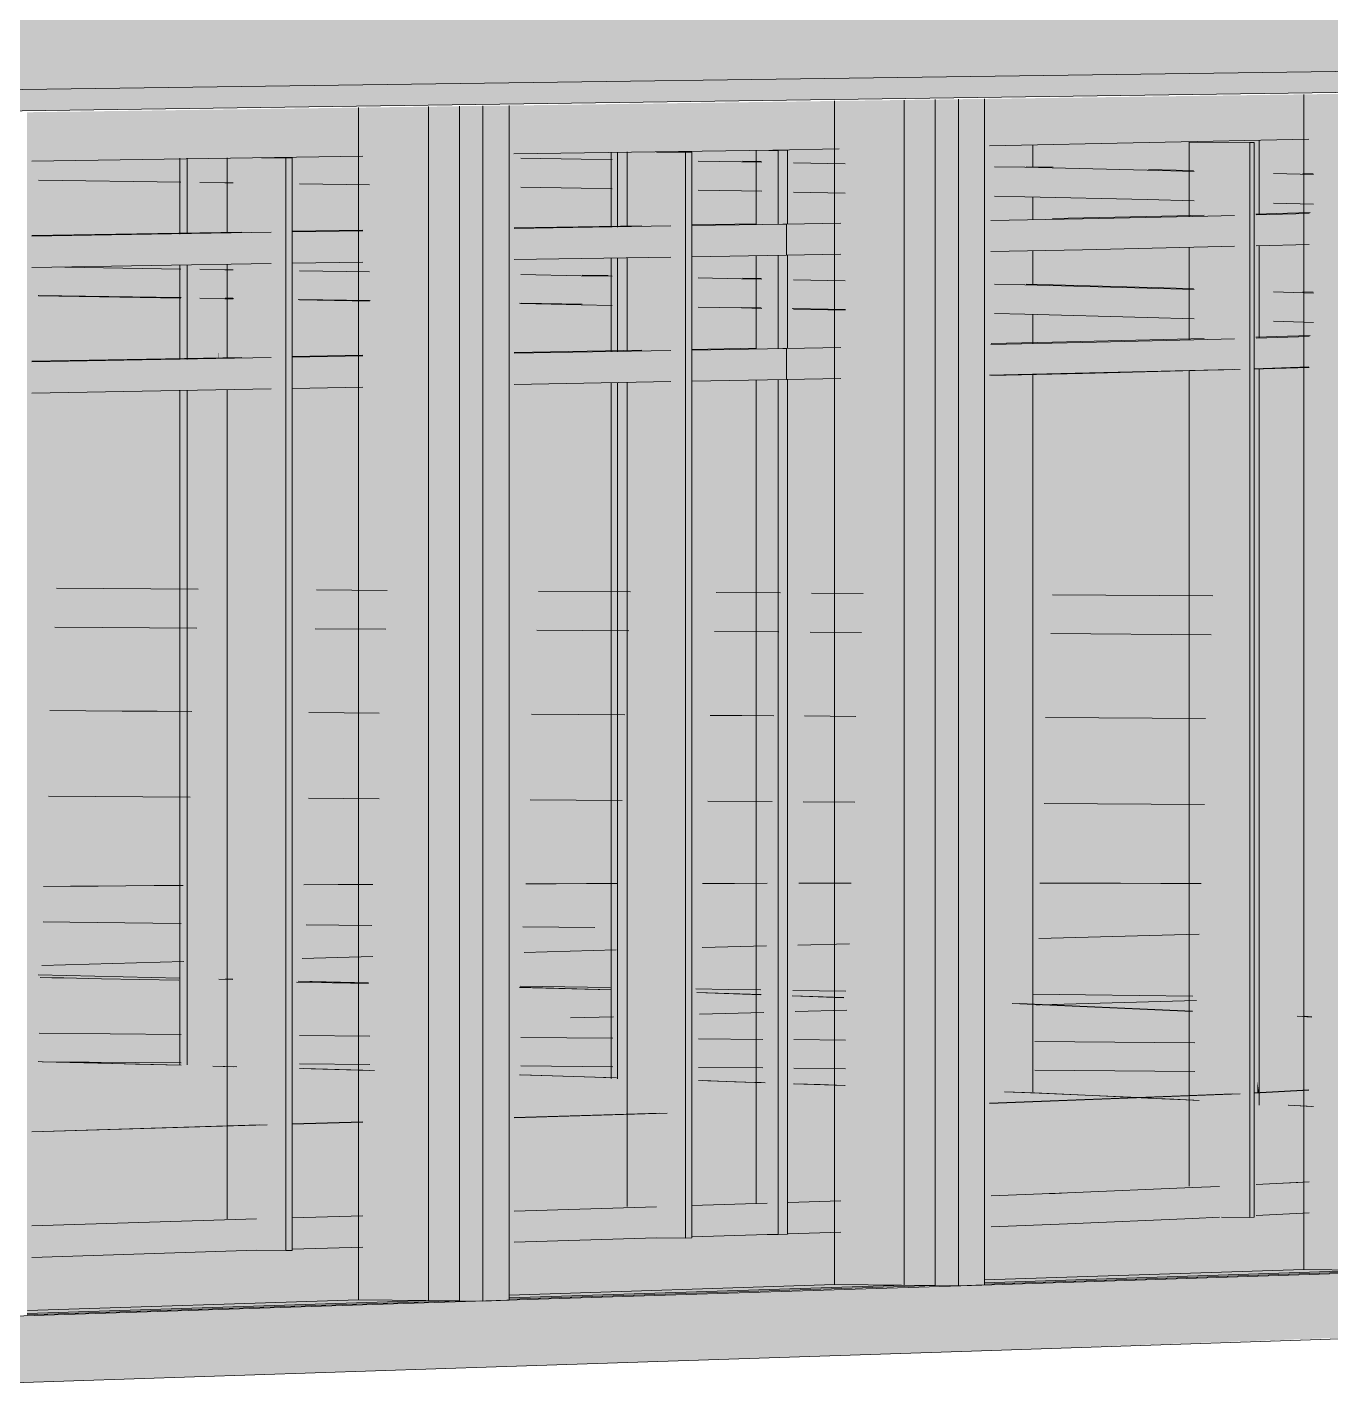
# Model space of a CAD drawing. Header units: inches. Extents: x 31213 to 31218, y -65 to 66.
# Drawn here: x 31214.03534 to 31214.04694, y 65.98041 to 65.99248 of the extents above; entities that cross this region are included whole.
import ezdxf

# ---------------------------------------------------------------- set-up
doc = ezdxf.new("R2010")
doc.units = ezdxf.units.IN
doc.header["$MEASUREMENT"] = 0
doc.linetypes.add('Dash 1_16_', pattern=[0.125, 0.0625, -0.0625])
for name, color, linetype, lineweight in [('A-FLOR', 192, 'Continuous', 13), ('A-FLOR-CLRS', 90, 'Dash 1_16_', 9), ('A-FLOR-HRAL', 11, 'Continuous', 9), ('A-FLOR-OTLN', 90, 'Continuous', 9), ('A-GLAZ-CURT', 52, 'Continuous', 9), ('A-GLAZ-CWMG', 51, 'Continuous', 9), ('S-BEAM', 12, 'Continuous', 9)]:
    doc.layers.add(name, color=color, linetype=linetype, lineweight=lineweight)

msp = doc.modelspace()

# ---------------------------------------------------------------- hatches: boundary and pattern name
at = {"layer": 'A-FLOR', "lineweight": 5}
h = msp.add_hatch(color=256, dxfattribs=at)
h.paths.add_polyline_path([(31214.04573, 65.983183), (31214.04573, 65.983438), (31214.044305, 65.98345), (31214.044305, 65.983195), (31214.045633, 65.983184)], flags=0)
h.paths.add_polyline_path([(31214.04055, 65.983227), (31214.04055, 65.983481), (31214.039731, 65.983488), (31214.039731, 65.983234), (31214.040402, 65.983228)], flags=0)
h.paths.add_polyline_path([(31214.038388, 65.983245), (31214.038388, 65.983499), (31214.03776, 65.983505), (31214.03776, 65.983251)], flags=0)
h.paths.add_polyline_path([(31214.036707, 65.98326), (31214.036707, 65.983513), (31214.035445, 65.983524), (31214.035474, 65.98327), (31214.035714, 65.983268)], flags=0)
h.paths.add_polyline_path([(31214.027277, 65.983446), (31214.027277, 65.983592), (31214.026836, 65.983568), (31214.026836, 65.983455), (31214.026954, 65.983452)], flags=0)
h = msp.add_hatch(color=256, dxfattribs=at)
h.paths.add_polyline_path([(31214.060485, 65.983057), (31214.060467, 65.983314), (31214.060256, 65.983316), (31214.060256, 65.983059)], flags=0)
h.paths.add_polyline_path([(31214.058957, 65.98307), (31214.058957, 65.983327), (31214.056268, 65.98335), (31214.056268, 65.983093), (31214.057615, 65.983082)], flags=0)
h.paths.add_polyline_path([(31214.05496, 65.983104), (31214.05496, 65.98336), (31214.054447, 65.983365), (31214.054447, 65.983109)], flags=0)
h.paths.add_polyline_path([(31214.042621, 65.983209), (31214.042621, 65.983464), (31214.042162, 65.983468), (31214.042162, 65.983213)], flags=0)
h.paths.add_polyline_path([(31214.041884, 65.983216), (31214.041884, 65.98347), (31214.041312, 65.983475), (31214.041312, 65.983221), (31214.041833, 65.983216)], flags=0)
h = msp.add_hatch(color=256, dxfattribs=at)
h.paths.add_polyline_path([(31214.041965, 65.981735), (31214.042564, 65.981755), (31214.042564, 65.982032), (31214.041965, 65.982012)], flags=0)
h.paths.add_polyline_path([(31214.043901, 65.981802), (31214.045937, 65.981887), (31214.045937, 65.982161), (31214.043901, 65.982078), (31214.043901, 65.981956)], flags=0)
h.paths.add_polyline_path([(31214.046258, 65.981902), (31214.046744, 65.981927), (31214.046744, 65.982201), (31214.046258, 65.982177), (31214.046258, 65.982024)], flags=0)
h = msp.add_hatch(color=256, dxfattribs=at)
h.paths.add_polyline_path([(31214.02676, 65.981259), (31214.027442, 65.98128), (31214.027422, 65.981563), (31214.02676, 65.981543)], flags=0)
h.paths.add_polyline_path([(31214.035379, 65.981529), (31214.037378, 65.981592), (31214.037378, 65.981871), (31214.035379, 65.981809)], flags=0)
h.paths.add_polyline_path([(31214.037697, 65.981602), (31214.038325, 65.981621), (31214.038325, 65.9819), (31214.037697, 65.98188)], flags=0)
h.paths.add_polyline_path([(31214.039671, 65.981664), (31214.040937, 65.981703), (31214.040937, 65.98198), (31214.039671, 65.981941)], flags=0)
h.paths.add_polyline_path([(31214.041254, 65.981713), (31214.041965, 65.981735), (31214.041965, 65.982012), (31214.041254, 65.98199)], flags=0)
at = {"layer": 'A-FLOR-HRAL', "lineweight": 5}
h = msp.add_hatch(color=256, dxfattribs=at)
h.paths.add_polyline_path([(31214.042356, 65.991696), (31214.042563, 65.991699), (31214.042563, 65.991823), (31214.042324, 65.99182), (31214.042348, 65.991761)], flags=0)
h.paths.add_polyline_path([(31214.0439, 65.99172), (31214.046743, 65.991774), (31214.046743, 65.991882), (31214.0439, 65.991811)], flags=0)
h = msp.add_hatch(color=256, dxfattribs=at)
h.paths.add_polyline_path([(31214.026603, 65.991472), (31214.026745, 65.991475), (31214.026728, 65.991601), (31214.026603, 65.991568), (31214.026603, 65.991496)], flags=0)
h.paths.add_polyline_path([(31214.035379, 65.991597), (31214.038325, 65.991659), (31214.038325, 65.991764), (31214.035379, 65.991717), (31214.035379, 65.991622)], flags=0)
h.paths.add_polyline_path([(31214.03967, 65.991658), (31214.042356, 65.991696), (31214.042324, 65.99182), (31214.03967, 65.991765), (31214.03967, 65.991676)], flags=0)
h = msp.add_hatch(color=256, dxfattribs=at)
h.paths.add_polyline_path([(31214.042006, 65.991388), (31214.042564, 65.991407), (31214.042563, 65.991699), (31214.042356, 65.991696), (31214.042322, 65.99157), (31214.042227, 65.991465), (31214.042086, 65.991401), (31214.042022, 65.991391)], flags=0)
h.paths.add_polyline_path([(31214.043901, 65.991423), (31214.046743, 65.991505), (31214.046743, 65.991774), (31214.0439, 65.991696), (31214.043901, 65.991427)], flags=0)
h = msp.add_hatch(color=256, dxfattribs=at)
h.paths.add_polyline_path([(31214.026604, 65.991162), (31214.026765, 65.991182), (31214.026743, 65.991474), (31214.026603, 65.991472), (31214.026604, 65.991174)], flags=0)
h.paths.add_polyline_path([(31214.035379, 65.991291), (31214.038325, 65.991373), (31214.038325, 65.991639), (31214.035379, 65.991597), (31214.035379, 65.991306)], flags=0)
h.paths.add_polyline_path([(31214.039671, 65.991355), (31214.042161, 65.991427), (31214.042282, 65.991514), (31214.042351, 65.991656), (31214.042356, 65.991696), (31214.03967, 65.991656), (31214.039671, 65.991367)], flags=0)
h = msp.add_hatch(color=256, dxfattribs=at)
h.paths.add_polyline_path([(31214.046771, 65.982872), (31214.046771, 65.983015), (31214.046301, 65.982982), (31214.046301, 65.982885), (31214.046718, 65.982875)], flags=0)
h.paths.add_polyline_path([(31214.046301, 65.989721), (31214.04664, 65.989757), (31214.04664, 65.989855), (31214.046301, 65.989838), (31214.046301, 65.989728)], flags=0)
h.paths.add_polyline_path([(31214.046771, 65.990123), (31214.046771, 65.990547), (31214.046301, 65.990524), (31214.046301, 65.99013), (31214.046683, 65.990126)], flags=0)
h.paths.add_polyline_path([(31214.046301, 65.990817), (31214.046771, 65.990849), (31214.046771, 65.990905), (31214.046301, 65.990894), (31214.046301, 65.990823)], flags=0)
h.paths.add_polyline_path([(31214.046771, 65.991177), (31214.046771, 65.991481), (31214.046301, 65.991465), (31214.046301, 65.991183), (31214.046683, 65.991179)], flags=0)
h = msp.add_hatch(color=256, dxfattribs=at)
h.paths.add_polyline_path([(31214.040535, 65.989597), (31214.040591, 65.989621), (31214.040591, 65.990425), (31214.040535, 65.990424), (31214.040535, 65.98962)], flags=0)
h.paths.add_polyline_path([(31214.040535, 65.990707), (31214.040591, 65.990728), (31214.040591, 65.991364), (31214.040535, 65.991363), (31214.040535, 65.990727)], flags=0)
h = msp.add_hatch(color=256, dxfattribs=at)
h.paths.add_polyline_path([(31214.040591, 65.989598), (31214.040721, 65.989621), (31214.040721, 65.990001), (31214.040591, 65.989982), (31214.040591, 65.98962)], flags=0)
h.paths.add_polyline_path([(31214.040721, 65.990261), (31214.040721, 65.990427), (31214.040591, 65.990425), (31214.040591, 65.990263)], flags=0)
h.paths.add_polyline_path([(31214.040591, 65.990708), (31214.040721, 65.990728), (31214.040721, 65.99104), (31214.040591, 65.991023), (31214.040591, 65.990727)], flags=0)
h.paths.add_polyline_path([(31214.040721, 65.9913), (31214.040721, 65.991366), (31214.040591, 65.991364), (31214.040591, 65.991302)], flags=0)
h.paths.add_polyline_path([(31214.041073, 65.991368), (31214.041045, 65.991371), (31214.041045, 65.991368)], flags=0)
h = msp.add_hatch(color=256, dxfattribs=at)
h.paths.add_polyline_path([(31214.041198, 65.981701), (31214.041198, 65.989329), (31214.041032, 65.989326), (31214.041032, 65.982812), (31214.040676, 65.982802), (31214.040676, 65.981983), (31214.040937, 65.98198), (31214.040937, 65.981703)], flags=0)
h.paths.add_polyline_path([(31214.040676, 65.989602), (31214.041198, 65.989622), (31214.041198, 65.990437), (31214.040676, 65.990429), (31214.040676, 65.989606)], flags=0)
h.paths.add_polyline_path([(31214.040676, 65.990712), (31214.041198, 65.990729), (31214.041198, 65.991369), (31214.040676, 65.991365), (31214.040676, 65.990714)], flags=0)
for points in [[(31214.041198, 65.981701), (31214.041253, 65.981703), (31214.041253, 65.99137), (31214.041198, 65.991369), (31214.041198, 65.983246)], [(31214.042022, 65.981733), (31214.042104, 65.981736), (31214.042104, 65.991385), (31214.042022, 65.991384), (31214.042022, 65.983246)], [(31214.046219, 65.981885), (31214.046219, 65.991455), (31214.045679, 65.991443), (31214.045679, 65.990804), (31214.046072, 65.990799), (31214.046072, 65.990531), (31214.045679, 65.9905), (31214.045679, 65.989705), (31214.046132, 65.989701), (31214.046132, 65.989435), (31214.046132, 65.989434), (31214.046132, 65.982984), (31214.045679, 65.982967), (31214.045711, 65.982163), (31214.045937, 65.98215), (31214.045937, 65.981887)], [(31214.046219, 65.981885), (31214.046258, 65.981886), (31214.046258, 65.991456), (31214.046219, 65.991455), (31214.046219, 65.983245)], [(31214.03764, 65.981589), (31214.037696, 65.981591), (31214.037696, 65.991317), (31214.03764, 65.991316), (31214.03764, 65.983246)], [(31214.045679, 65.982967), (31214.046132, 65.982984), (31214.046132, 65.989434), (31214.045679, 65.989423), (31214.045679, 65.983245)], [(31214.046771, 65.983667), (31214.046771, 65.989451), (31214.04664, 65.989426), (31214.04664, 65.983676)], [(31214.040591, 65.983119), (31214.040591, 65.989315), (31214.040535, 65.989314), (31214.040535, 65.983121)], [(31214.040591, 65.983119), (31214.040721, 65.983119), (31214.040721, 65.989317), (31214.040591, 65.989315), (31214.040591, 65.983243)], [(31214.040676, 65.982802), (31214.041032, 65.982812), (31214.041032, 65.989326), (31214.040676, 65.989319), (31214.040676, 65.983246)], [(31214.044287, 65.983781), (31214.044287, 65.989387), (31214.044105, 65.989365), (31214.044105, 65.983789)], [(31214.036761, 65.983238), (31214.036761, 65.989244), (31214.036696, 65.989243), (31214.036696, 65.983239)], [(31214.037169, 65.984003), (31214.037169, 65.989252), (31214.037042, 65.989249), (31214.037042, 65.984007)], [(31214.037116, 65.982697), (31214.037473, 65.982708), (31214.037473, 65.98926), (31214.037116, 65.989254), (31214.037116, 65.983246)], [(31214.046287, 65.982989), (31214.046301, 65.98299), (31214.046287, 65.98309)]]:
    msp.add_hatch(color=256, dxfattribs=at).paths.add_polyline_path(points, flags=0)
h = msp.add_hatch(color=256, dxfattribs=at)
h.paths.add_polyline_path([(31214.042022, 65.981733), (31214.042022, 65.989344), (31214.041826, 65.98934), (31214.041826, 65.982012), (31214.041965, 65.982011), (31214.041965, 65.981735), (31214.041965, 65.981734)], flags=0)
h.paths.add_polyline_path([(31214.042022, 65.989622), (31214.042022, 65.990451), (31214.041826, 65.990448), (31214.041835, 65.989623)], flags=0)
h.paths.add_polyline_path([(31214.042022, 65.990729), (31214.042022, 65.991384), (31214.041826, 65.991358), (31214.041835, 65.99073)], flags=0)
h = msp.add_hatch(color=256, dxfattribs=at)
h.paths.add_polyline_path([(31214.043938, 65.989662), (31214.044105, 65.989674), (31214.044105, 65.989928), (31214.043938, 65.989925), (31214.043938, 65.989673)], flags=0)
h.paths.add_polyline_path([(31214.044287, 65.990191), (31214.044287, 65.99049), (31214.043938, 65.990453), (31214.043938, 65.990194), (31214.044217, 65.990193)], flags=0)
h.paths.add_polyline_path([(31214.043938, 65.990765), (31214.044287, 65.990776), (31214.044287, 65.99097), (31214.043938, 65.990972), (31214.043938, 65.990775)], flags=0)
h.paths.add_polyline_path([(31214.044287, 65.991238), (31214.044287, 65.991423), (31214.043938, 65.991412), (31214.043938, 65.99124), (31214.044217, 65.991239)], flags=0)
h = msp.add_hatch(color=256, dxfattribs=at)
h.paths.add_polyline_path([(31214.046287, 65.989721), (31214.046301, 65.989729), (31214.046287, 65.989728)], flags=0)
h.paths.add_polyline_path([(31214.046287, 65.990817), (31214.046301, 65.990824), (31214.04628, 65.991471), (31214.046287, 65.991455), (31214.046287, 65.990823)], flags=0)
h = msp.add_hatch(color=256, dxfattribs=at)
h.paths.add_polyline_path([(31214.04677, 65.990905), (31214.04677, 65.991169), (31214.046287, 65.991183), (31214.046287, 65.99092), (31214.046642, 65.990909)], flags=0)
h.paths.add_polyline_path([(31214.045709, 65.990935), (31214.045709, 65.991198), (31214.043938, 65.991239), (31214.043938, 65.990978), (31214.045306, 65.990946)], flags=0)
h.paths.add_polyline_path([(31214.042604, 65.991005), (31214.042604, 65.991266), (31214.042146, 65.991275), (31214.042146, 65.991014), (31214.042269, 65.991012)], flags=0)
h.paths.add_polyline_path([(31214.041868, 65.99102), (31214.041868, 65.99128), (31214.041297, 65.99129), (31214.041297, 65.99103), (31214.041695, 65.991023)], flags=0)
h.paths.add_polyline_path([(31214.040721, 65.99104), (31214.040721, 65.9913), (31214.039718, 65.991316), (31214.039718, 65.991057), (31214.040269, 65.991048)], flags=0)
h.paths.add_polyline_path([(31214.038375, 65.991078), (31214.038375, 65.991332), (31214.037748, 65.99131), (31214.037748, 65.991087), (31214.037893, 65.991085)], flags=0)
h.paths.add_polyline_path([(31214.037168, 65.991095), (31214.037168, 65.991315), (31214.035435, 65.991282), (31214.035435, 65.991119), (31214.037097, 65.991097)], flags=0)
h = msp.add_hatch(color=256, dxfattribs=at)
h.paths.add_polyline_path([(31214.036696, 65.989528), (31214.036761, 65.98953), (31214.036761, 65.990362), (31214.036696, 65.990361), (31214.036696, 65.98962)], flags=0)
h.paths.add_polyline_path([(31214.036696, 65.990645), (31214.036761, 65.990646), (31214.036745, 65.991308), (31214.036696, 65.991303), (31214.036696, 65.990727)], flags=0)
h.paths.add_polyline_path([(31214.036761, 65.991309), (31214.036745, 65.991315), (31214.036745, 65.991309)], flags=0)
h = msp.add_hatch(color=256, dxfattribs=at)
h.paths.add_polyline_path([(31214.036761, 65.98953), (31214.037042, 65.989535), (31214.037042, 65.990069), (31214.037098, 65.990069), (31214.037098, 65.990322), (31214.037169, 65.990323), (31214.037169, 65.990368), (31214.036761, 65.990362), (31214.036761, 65.98962)], flags=0)
h.paths.add_polyline_path([(31214.036761, 65.990646), (31214.037169, 65.990653), (31214.037169, 65.991095), (31214.037098, 65.991097), (31214.037098, 65.991313), (31214.036761, 65.991303), (31214.036761, 65.990727)], flags=0)
h = msp.add_hatch(color=256, dxfattribs=at)
h.paths.add_polyline_path([(31214.03764, 65.981589), (31214.03764, 65.989264), (31214.037473, 65.98926), (31214.037473, 65.982708), (31214.037116, 65.982697), (31214.037116, 65.981873), (31214.037378, 65.981871), (31214.037378, 65.981592)], flags=0)
h.paths.add_polyline_path([(31214.037116, 65.989539), (31214.03764, 65.989542), (31214.03764, 65.990379), (31214.037116, 65.99037), (31214.037116, 65.989542)], flags=0)
h.paths.add_polyline_path([(31214.037116, 65.990655), (31214.03764, 65.990658), (31214.037615, 65.991316), (31214.037116, 65.99131), (31214.037116, 65.990658)], flags=0)
h = msp.add_hatch(color=256, dxfattribs=at)
h.paths.add_polyline_path([(31214.042095, 65.990452), (31214.042564, 65.99046), (31214.042564, 65.990737), (31214.042095, 65.990729), (31214.042095, 65.990455)], flags=0)
h.paths.add_polyline_path([(31214.043901, 65.990484), (31214.046072, 65.990531), (31214.046072, 65.990806), (31214.043901, 65.99076), (31214.043901, 65.990667)], flags=0)
h.paths.add_polyline_path([(31214.046258, 65.990536), (31214.046743, 65.990572), (31214.046743, 65.990822), (31214.046258, 65.99081), (31214.046258, 65.990695)], flags=0)
h = msp.add_hatch(color=256, dxfattribs=at)
h.paths.add_polyline_path([(31214.026604, 65.990198), (31214.026832, 65.990202), (31214.026813, 65.990486), (31214.026604, 65.990455)], flags=0)
h.paths.add_polyline_path([(31214.035379, 65.990342), (31214.038325, 65.99039), (31214.038325, 65.990669), (31214.035379, 65.990622), (31214.035379, 65.990455)], flags=0)
h.paths.add_polyline_path([(31214.039671, 65.990412), (31214.042095, 65.990455), (31214.042095, 65.990729), (31214.039671, 65.99069), (31214.039671, 65.990455)], flags=0)
h = msp.add_hatch(color=256, dxfattribs=at)
h.paths.add_polyline_path([(31214.04677, 65.989851), (31214.04677, 65.990114), (31214.046287, 65.99013), (31214.046287, 65.989867)], flags=0)
h.paths.add_polyline_path([(31214.045709, 65.989885), (31214.045709, 65.990147), (31214.043938, 65.990193), (31214.043938, 65.989932), (31214.045306, 65.989897)], flags=0)
h.paths.add_polyline_path([(31214.042604, 65.989963), (31214.042604, 65.990223), (31214.042146, 65.990233), (31214.042146, 65.989972)], flags=0)
h.paths.add_polyline_path([(31214.041868, 65.989978), (31214.041868, 65.990239), (31214.041297, 65.99025), (31214.041297, 65.98999), (31214.041695, 65.989982)], flags=0)
h.paths.add_polyline_path([(31214.040721, 65.990001), (31214.040721, 65.990261), (31214.039718, 65.990279), (31214.039718, 65.99002), (31214.040269, 65.99001)], flags=0)
h.paths.add_polyline_path([(31214.038375, 65.990043), (31214.038375, 65.990302), (31214.037748, 65.990312), (31214.037748, 65.990053)], flags=0)
h.paths.add_polyline_path([(31214.037168, 65.990063), (31214.037168, 65.990321), (31214.035435, 65.99034), (31214.035435, 65.99009), (31214.037097, 65.990064)], flags=0)
h.paths.add_polyline_path([(31214.026903, 65.990198), (31214.026903, 65.990199), (31214.026861, 65.990198)], flags=0)
at = {"layer": 'A-FLOR-HRAL', "lineweight": 5, "transparency": 33554466}
for points in [[(31214.035435, 65.989506), (31214.036696, 65.989528), (31214.036696, 65.990074), (31214.035435, 65.990092), (31214.035435, 65.98962)], [(31214.044287, 65.98967), (31214.04571, 65.989729), (31214.04571, 65.989884), (31214.044287, 65.989896), (31214.044287, 65.989673)], [(31214.044103, 65.989666), (31214.044105, 65.989674), (31214.044103, 65.989673)], [(31214.046638, 65.989731), (31214.04664, 65.989757), (31214.046638, 65.989756)], [(31214.037039, 65.989535), (31214.037042, 65.989535), (31214.037039, 65.98962)], [(31214.043901, 65.9829), (31214.046132, 65.982984), (31214.046132, 65.989434), (31214.043901, 65.989382), (31214.043901, 65.983246)], [(31214.046132, 65.982984), (31214.046132, 65.989434), (31214.046067, 65.989427), (31214.046067, 65.982985)], [(31214.046135, 65.982984), (31214.046132, 65.989434), (31214.046132, 65.989427), (31214.046132, 65.982984)], [(31214.046135, 65.982984), (31214.046743, 65.983017), (31214.046743, 65.989454), (31214.046135, 65.989434), (31214.046135, 65.983245)], [(31214.04571, 65.983717), (31214.04571, 65.989421), (31214.044287, 65.989365), (31214.044287, 65.983781), (31214.044456, 65.983774)], [(31214.035379, 65.982646), (31214.037473, 65.982708), (31214.037473, 65.989262), (31214.035379, 65.989224), (31214.035379, 65.983246)], [(31214.036696, 65.984015), (31214.036696, 65.989243), (31214.035435, 65.989194), (31214.035435, 65.984044), (31214.035705, 65.984038)], [(31214.037473, 65.982708), (31214.037473, 65.98926), (31214.037408, 65.989259), (31214.037408, 65.982708)]]:
    msp.add_hatch(color=256, dxfattribs=at).paths.add_polyline_path(points, flags=0)
at = {"layer": 'A-FLOR-HRAL', "lineweight": 5}
h = msp.add_hatch(color=256, dxfattribs=at)
h.paths.add_polyline_path([(31214.037169, 65.983227), (31214.037169, 65.984003), (31214.037042, 65.984007), (31214.037042, 65.989249), (31214.036761, 65.989244), (31214.036761, 65.983231), (31214.03688, 65.983231)], flags=0)
h.paths.add_polyline_path([(31214.037042, 65.989535), (31214.037169, 65.989537), (31214.037169, 65.990063), (31214.037042, 65.990064), (31214.037042, 65.98962)], flags=0)
at = {"layer": 'A-FLOR-HRAL', "lineweight": 5, "transparency": 33554466}
h = msp.add_hatch(color=256, dxfattribs=at)
h.paths.add_polyline_path([(31214.037039, 65.984007), (31214.037095, 65.984007), (31214.037095, 65.98925), (31214.037039, 65.989249), (31214.037039, 65.988049)], flags=0)
h.paths.add_polyline_path([(31214.037042, 65.989535), (31214.037095, 65.989536), (31214.037095, 65.990064), (31214.037042, 65.990037), (31214.037042, 65.98962)], flags=0)
h = msp.add_hatch(color=256, dxfattribs=at)
h.paths.add_polyline_path([(31214.037748, 65.989547), (31214.038376, 65.989559), (31214.038376, 65.990046), (31214.037748, 65.990057), (31214.037748, 65.98962)], flags=0)
h.paths.add_polyline_path([(31214.039718, 65.989583), (31214.040536, 65.989621), (31214.040536, 65.990005), (31214.039718, 65.990023), (31214.039718, 65.98962)], flags=0)
h = msp.add_hatch(color=256, dxfattribs=at)
h.paths.add_polyline_path([(31214.042605, 65.983841), (31214.042605, 65.989352), (31214.042146, 65.989343), (31214.042146, 65.983857)], flags=0)
h.paths.add_polyline_path([(31214.041868, 65.983866), (31214.041868, 65.989338), (31214.041298, 65.989328), (31214.041298, 65.983886)], flags=0)
h.paths.add_polyline_path([(31214.041298, 65.989611), (31214.041868, 65.989621), (31214.041868, 65.989981), (31214.041298, 65.989982), (31214.041298, 65.98962)], flags=0)
h.paths.add_polyline_path([(31214.042146, 65.989627), (31214.042605, 65.989648), (31214.042605, 65.989966), (31214.042146, 65.989976), (31214.042146, 65.989646)], flags=0)
at = {"layer": 'A-FLOR-HRAL', "lineweight": 5}
h = msp.add_hatch(color=256, dxfattribs=at)
h.paths.add_polyline_path([(31214.044287, 65.982993), (31214.044287, 65.983781), (31214.044105, 65.983789), (31214.044105, 65.989383), (31214.043938, 65.989365), (31214.043938, 65.983004), (31214.044023, 65.983004)], flags=0)
h.paths.add_polyline_path([(31214.044105, 65.989666), (31214.044287, 65.989674), (31214.044287, 65.989923), (31214.044105, 65.989896), (31214.044105, 65.989673)], flags=0)
at = {"layer": 'A-FLOR-HRAL', "lineweight": 5, "transparency": 33554466}
h = msp.add_hatch(color=256, dxfattribs=at)
h.paths.add_polyline_path([(31214.044103, 65.983789), (31214.044165, 65.983789), (31214.044165, 65.989384), (31214.044103, 65.989365), (31214.044103, 65.98805)], flags=0)
h.paths.add_polyline_path([(31214.044105, 65.989666), (31214.044165, 65.989674), (31214.044165, 65.989927), (31214.044105, 65.989925), (31214.044105, 65.989673)], flags=0)
at = {"layer": 'A-FLOR-HRAL', "lineweight": 5}
h = msp.add_hatch(color=256, dxfattribs=at)
h.paths.add_polyline_path([(31214.046301, 65.98299), (31214.046771, 65.983015), (31214.046771, 65.983667), (31214.04664, 65.983676), (31214.04664, 65.989448), (31214.046301, 65.989426), (31214.046301, 65.983243)], flags=0)
h.paths.add_polyline_path([(31214.04664, 65.989731), (31214.046771, 65.989757), (31214.046771, 65.989851), (31214.04664, 65.989838), (31214.04664, 65.989756)], flags=0)
at = {"layer": 'A-FLOR-HRAL', "lineweight": 5, "transparency": 33554466}
h = msp.add_hatch(color=256, dxfattribs=at)
h.paths.add_polyline_path([(31214.046638, 65.983676), (31214.046703, 65.983676), (31214.046703, 65.98945), (31214.046638, 65.989426), (31214.046638, 65.98805)], flags=0)
h.paths.add_polyline_path([(31214.04664, 65.989731), (31214.046703, 65.989757), (31214.046703, 65.989853), (31214.04664, 65.989838), (31214.04664, 65.989756)], flags=0)
at = {"layer": 'A-FLOR-HRAL', "lineweight": 5}
h = msp.add_hatch(color=256, dxfattribs=at)
h.paths.add_polyline_path([(31214.042095, 65.989345), (31214.042564, 65.989354), (31214.042564, 65.989631), (31214.042095, 65.989622)], flags=0)
h.paths.add_polyline_path([(31214.043901, 65.989381), (31214.046072, 65.989433), (31214.046072, 65.989708), (31214.043901, 65.989657), (31214.043901, 65.989564)], flags=0)
h.paths.add_polyline_path([(31214.046258, 65.989439), (31214.046743, 65.989476), (31214.046743, 65.989727), (31214.046258, 65.989713), (31214.046258, 65.989598)], flags=0)
h = msp.add_hatch(color=256, dxfattribs=at)
h.paths.add_polyline_path([(31214.026604, 65.989062), (31214.02691, 65.989067), (31214.026877, 65.989351), (31214.026604, 65.989346)], flags=0)
h.paths.add_polyline_path([(31214.035379, 65.989222), (31214.038325, 65.989276), (31214.038325, 65.989555), (31214.035379, 65.989502)], flags=0)
h.paths.add_polyline_path([(31214.039671, 65.989301), (31214.042095, 65.989345), (31214.042095, 65.989622), (31214.039671, 65.989579)], flags=0)
at = {"layer": 'A-FLOR-HRAL', "lineweight": 5, "transparency": 33554466}
h = msp.add_hatch(color=256, dxfattribs=at)
h.paths.add_polyline_path([(31214.037473, 65.982708), (31214.038325, 65.982733), (31214.038325, 65.989278), (31214.037473, 65.989262), (31214.037473, 65.983246)], flags=0)
h.paths.add_polyline_path([(31214.039671, 65.982772), (31214.041032, 65.982812), (31214.041032, 65.989327), (31214.039671, 65.989302), (31214.039671, 65.983246)], flags=0)
h = msp.add_hatch(color=256, dxfattribs=at)
h.paths.add_polyline_path([(31214.040536, 65.98391), (31214.040536, 65.989314), (31214.039718, 65.989299), (31214.039718, 65.983933), (31214.040081, 65.983922)], flags=0)
h.paths.add_polyline_path([(31214.038376, 65.98397), (31214.038376, 65.989274), (31214.037748, 65.98926), (31214.037748, 65.983987)], flags=0)
at = {"layer": 'A-GLAZ-CURT', "lineweight": 5, "transparency": 33554458}
h = msp.add_hatch(color=256, dxfattribs=at)
h.paths.add_polyline_path([(31214.035337, 65.981018), (31214.039185, 65.981144), (31214.039185, 65.991778), (31214.035337, 65.991724), (31214.035337, 65.981144)], flags=0)
h.paths.add_polyline_path([(31214.035337, 65.992993), (31214.039185, 65.993039), (31214.039185, 66.008203), (31214.035337, 66.008257), (31214.035337, 65.996286)], flags=0)
h = msp.add_hatch(color=256, dxfattribs=at)
h.paths.add_polyline_path([(31214.039629, 65.981156), (31214.043419, 65.98128), (31214.043419, 65.991837), (31214.039629, 65.991784), (31214.039629, 65.98128)], flags=0)
h.paths.add_polyline_path([(31214.039629, 65.993044), (31214.043419, 65.993089), (31214.043419, 66.008144), (31214.039629, 66.008197), (31214.039629, 65.996285)], flags=0)
h = msp.add_hatch(color=256, dxfattribs=at)
h.paths.add_polyline_path([(31214.043858, 65.981292), (31214.047592, 65.981414), (31214.047592, 65.991896), (31214.043858, 65.991843), (31214.043858, 65.981415)], flags=0)
h.paths.add_polyline_path([(31214.043858, 65.993095), (31214.047592, 65.993139), (31214.047592, 66.008085), (31214.043858, 66.008138), (31214.043858, 65.996285)], flags=0)
at = {"layer": 'A-GLAZ-CWMG', "lineweight": 5}
h = msp.add_hatch(color=256, dxfattribs=at)
h.paths.add_polyline_path([(31214.039185, 65.981147), (31214.039185, 65.991778), (31214.038285, 65.991765), (31214.038285, 65.981151), (31214.038402, 65.981154)], flags=0)
h.paths.add_polyline_path([(31214.038285, 65.993028), (31214.039185, 65.993039), (31214.039185, 66.008203), (31214.038285, 66.008216), (31214.038285, 65.994862)], flags=0)
h = msp.add_hatch(color=256, dxfattribs=at)
h.paths.add_polyline_path([(31214.039393, 65.981145), (31214.039393, 65.991781), (31214.039185, 65.991778), (31214.039185, 65.981147)], flags=0)
h.paths.add_polyline_path([(31214.039185, 65.993039), (31214.039393, 65.993042), (31214.039393, 66.0082), (31214.039185, 66.008203), (31214.039185, 65.99486)], flags=0)
h = msp.add_hatch(color=256, dxfattribs=at)
h.paths.add_polyline_path([(31214.039393, 65.98114), (31214.039628, 65.981148), (31214.039628, 65.991784), (31214.039393, 65.991781), (31214.039393, 65.983249)], flags=0)
h.paths.add_polyline_path([(31214.039393, 65.993042), (31214.039628, 65.993044), (31214.039628, 66.008197), (31214.039393, 66.0082), (31214.039393, 65.996285)], flags=0)
h = msp.add_hatch(color=256, dxfattribs=at)
h.paths.add_polyline_path([(31214.043419, 65.981283), (31214.043419, 65.991837), (31214.042523, 65.991825), (31214.042523, 65.981287), (31214.042639, 65.981291)], flags=0)
h.paths.add_polyline_path([(31214.042523, 65.993079), (31214.043419, 65.993089), (31214.043419, 66.008144), (31214.042523, 66.008156), (31214.042523, 65.994899)], flags=0)
h = msp.add_hatch(color=256, dxfattribs=at)
h.paths.add_polyline_path([(31214.043625, 65.981281), (31214.043625, 65.99184), (31214.043419, 65.991837), (31214.043419, 65.981283)], flags=0)
h.paths.add_polyline_path([(31214.043419, 65.993089), (31214.043625, 65.993092), (31214.043625, 66.008141), (31214.043419, 66.008144), (31214.043419, 65.994897)], flags=0)
h = msp.add_hatch(color=256, dxfattribs=at)
h.paths.add_polyline_path([(31214.043625, 65.981276), (31214.043858, 65.981284), (31214.043858, 65.991843), (31214.043625, 65.99184), (31214.043625, 65.983248)], flags=0)
h.paths.add_polyline_path([(31214.043625, 65.993092), (31214.043858, 65.993095), (31214.043858, 66.008138), (31214.043625, 66.008141), (31214.043625, 65.996285)], flags=0)
h = msp.add_hatch(color=256, dxfattribs=at)
h.paths.add_polyline_path([(31214.047592, 65.981417), (31214.047592, 65.991896), (31214.046701, 65.991883), (31214.046701, 65.981421), (31214.046815, 65.981425)], flags=0)
h.paths.add_polyline_path([(31214.046701, 65.993128), (31214.047592, 65.993139), (31214.047592, 66.008085), (31214.046701, 66.008098), (31214.046701, 65.994936)], flags=0)
for points in [[(31214.043742, 65.980695), (31214.047912, 65.980845), (31214.047912, 65.981414), (31214.043742, 65.98128), (31214.043742, 65.980846)], [(31214.039511, 65.980554), (31214.043742, 65.980695), (31214.043742, 65.98128), (31214.039511, 65.981144), (31214.039511, 65.980846)], [(31214.035217, 65.980412), (31214.039511, 65.980554), (31214.039511, 65.981144), (31214.035217, 65.981005), (31214.035217, 65.980847)]]:
    msp.add_hatch(color=256, dxfattribs=at).paths.add_polyline_path(points, flags=0)
at = {"layer": 'S-BEAM', "lineweight": 5}
h = msp.add_hatch(color=256, dxfattribs=at)
h.paths.add_polyline_path([(31214.026133, 65.991801), (31214.122541, 65.993121), (31214.122541, 65.993936), (31214.026133, 65.992771)], flags=0)
h.paths.add_polyline_path([(31214.12269, 65.993123), (31214.122771, 65.993125), (31214.122771, 65.993938), (31214.12269, 65.993937)], flags=0)
msp.add_hatch(color=256, dxfattribs=at).paths.add_polyline_path([(31214.026134, 65.991607), (31214.122541, 65.992964), (31214.122541, 65.993121), (31214.026133, 65.991801), (31214.026134, 65.991667)], flags=0)

# ---------------------------------------------------------------- linework, layer by layer
at = {"layer": 'A-FLOR'}
for p, q in [((31214.03686, 65.987477), (31214.035598, 65.987486)), ((31214.038542, 65.987467), (31214.037914, 65.987471)), ((31214.040706, 65.987453), (31214.039887, 65.987458)), ((31214.042041, 65.987445), (31214.041469, 65.987448)), ((31214.042778, 65.98744), (31214.042319, 65.987443)), ((31214.04589, 65.98742), (31214.044463, 65.987429)), ((31214.035445, 65.983524), (31214.036707, 65.983513)), ((31214.03776, 65.983505), (31214.038388, 65.983499)), ((31214.039731, 65.983488), (31214.04055, 65.983481)), ((31214.041312, 65.983475), (31214.041884, 65.98347)), ((31214.042162, 65.983468), (31214.042621, 65.983464)), ((31214.044305, 65.98345), (31214.04573, 65.983438)), ((31214.036707, 65.98326), (31214.03548, 65.98327)), ((31214.03717, 65.983227), (31214.03699, 65.983232)), ((31214.038388, 65.983245), (31214.03776, 65.983251)), ((31214.038387, 65.983194), (31214.03776, 65.983211)), ((31214.04055, 65.983227), (31214.039731, 65.983234)), ((31214.041884, 65.983216), (31214.041312, 65.983221)), ((31214.042621, 65.983209), (31214.042162, 65.983213)), ((31214.04573, 65.983183), (31214.044305, 65.983195)), ((31214.042619, 65.983058), (31214.042157, 65.983075)), ((31214.044343, 65.982991), (31214.044035, 65.983004)), ((31214.045295, 65.982949), (31214.044343, 65.982991)), ((31214.046786, 65.982872), (31214.046561, 65.982885)), ((31214.039671, 65.981941), (31214.040937, 65.98198)), ((31214.041254, 65.98199), (31214.041924, 65.982011)), ((31214.04211, 65.982017), (31214.04258, 65.982032)), ((31214.035379, 65.981809), (31214.037378, 65.981871)), ((31214.037697, 65.98188), (31214.038325, 65.9819)), ((31214.040937, 65.981703), (31214.039671, 65.981664)), ((31214.041924, 65.981734), (31214.041254, 65.981713)), ((31214.04258, 65.981755), (31214.04211, 65.98174)), ((31214.037378, 65.981592), (31214.035379, 65.981529)), ((31214.038325, 65.981621), (31214.037697, 65.981602))]:
    msp.add_line(p, q, dxfattribs=at)
for points in [[(31214.036707, 65.983239, 0), (31214.035471, 65.983271, 0), (31214.035436, 65.983272, 0)], [(31214.040541, 65.983129, 0), (31214.040389, 65.983134, 0), (31214.039732, 65.983154, 0)], [(31214.041871, 65.983085, 0), (31214.041817, 65.983087, 0), (31214.041311, 65.983104, 0)], [(31214.045722, 65.982929, 0), (31214.045435, 65.982942, 0), (31214.045295, 65.982949, 0)], [(31214.046274, 65.982177, 0), (31214.04669, 65.982198, 0), (31214.046747, 65.982201, 0)], [(31214.043917, 65.982078, 0), (31214.044596, 65.982103, 0), (31214.04571, 65.98215, 0), (31214.045949, 65.982161, 0)], [(31214.045949, 65.981887, 0), (31214.04571, 65.981876, 0), (31214.044596, 65.981828, 0), (31214.043917, 65.981802, 0)], [(31214.046747, 65.981927, 0), (31214.04669, 65.981924, 0), (31214.046274, 65.981902, 0)]]:
    msp.add_polyline3d(points, dxfattribs=at)
at = {"layer": 'A-FLOR-CLRS', "linetype": 'Continuous'}
for p, q in [((31214.044352, 65.983778), (31214.044318, 65.983777)), ((31214.045745, 65.983817), (31214.044352, 65.983778)), ((31214.040557, 65.983672), (31214.040173, 65.983661)), ((31214.041893, 65.983709), (31214.041321, 65.983693)), ((31214.042631, 65.98373), (31214.042172, 65.983717)), ((31214.035445, 65.983524), (31214.036707, 65.983513)), ((31214.03776, 65.983505), (31214.038388, 65.983499)), ((31214.039731, 65.983488), (31214.04055, 65.983481)), ((31214.041312, 65.983475), (31214.041884, 65.98347)), ((31214.042162, 65.983468), (31214.042621, 65.983464)), ((31214.044305, 65.98345), (31214.04573, 65.983438))]:
    msp.add_line(p, q, dxfattribs=at)
at = {"layer": 'A-FLOR-HRAL'}
for p, q in [((31214.043901, 65.991426), (31214.046743, 65.991485)), ((31214.041974, 65.991387), (31214.03967, 65.991353)), ((31214.040535, 65.990702), (31214.040535, 65.991363)), ((31214.040591, 65.990702), (31214.040591, 65.991365)), ((31214.040676, 65.990706), (31214.040676, 65.991371)), ((31214.041198, 65.991369), (31214.040939, 65.99137)), ((31214.041253, 65.99137), (31214.041198, 65.991369)), ((31214.041198, 65.981701), (31214.041198, 65.991369)), ((31214.041253, 65.99137), (31214.041253, 65.981703)), ((31214.041826, 65.990724), (31214.041826, 65.991385)), ((31214.042022, 65.991384), (31214.041937, 65.991384)), ((31214.041974, 65.991387), (31214.042564, 65.991399)), ((31214.042104, 65.991385), (31214.042022, 65.991384)), ((31214.042022, 65.990728), (31214.042022, 65.991384)), ((31214.042104, 65.991385), (31214.042104, 65.990727)), ((31214.044287, 65.991232), (31214.044287, 65.991431)), ((31214.046219, 65.991455), (31214.045679, 65.991457)), ((31214.045679, 65.990796), (31214.045679, 65.991457)), ((31214.046258, 65.991456), (31214.046219, 65.991455)), ((31214.046219, 65.981885), (31214.046219, 65.991455)), ((31214.046258, 65.991456), (31214.046258, 65.981886)), ((31214.046301, 65.99081), (31214.046301, 65.991471)), ((31214.038325, 65.991333), (31214.035379, 65.991289)), ((31214.036696, 65.99064), (31214.036696, 65.991314)), ((31214.036761, 65.990641), (31214.036761, 65.991315)), ((31214.037116, 65.990649), (31214.037116, 65.991318)), ((31214.03764, 65.991316), (31214.037423, 65.991317)), ((31214.037696, 65.991317), (31214.03764, 65.991316)), ((31214.03764, 65.981589), (31214.03764, 65.991316)), ((31214.037696, 65.991317), (31214.037696, 65.981591)), ((31214.041871, 65.991285), (31214.041704, 65.991288)), ((31214.042159, 65.991275), (31214.042617, 65.991266)), ((31214.044469, 65.991234), (31214.044227, 65.991239)), ((31214.036706, 65.991102), (31214.035438, 65.991119)), ((31214.046431, 65.991179), (31214.046786, 65.991169)), ((31214.046783, 65.991177), (31214.046692, 65.991179)), ((31214.038385, 65.991078), (31214.037761, 65.991087)), ((31214.042617, 65.991005), (31214.042159, 65.991014)), ((31214.044287, 65.990765), (31214.044287, 65.99097)), ((31214.046786, 65.990905), (31214.046431, 65.990916)), ((31214.046274, 65.99081), (31214.046748, 65.990822)), ((31214.037247, 65.990657), (31214.035379, 65.990627)), ((31214.035379, 65.990622), (31214.037509, 65.990656)), ((31214.037696, 65.990659), (31214.038325, 65.990669)), ((31214.038325, 65.990674), (31214.037697, 65.990664)), ((31214.040807, 65.990714), (31214.039671, 65.990696)), ((31214.039671, 65.99069), (31214.041067, 65.990712)), ((31214.041253, 65.990715), (31214.042095, 65.990729)), ((31214.041826, 65.99073), (31214.041254, 65.990721)), ((31214.042063, 65.990729), (31214.042095, 65.990729)), ((31214.042095, 65.990729), (31214.042578, 65.990737)), ((31214.042095, 65.990729), (31214.042095, 65.990452)), ((31214.045679, 65.989697), (31214.045679, 65.990522)), ((31214.046274, 65.990536), (31214.046748, 65.990548)), ((31214.046301, 65.989712), (31214.046301, 65.990535)), ((31214.039671, 65.990412), (31214.041067, 65.990435)), ((31214.040535, 65.989591), (31214.040535, 65.990424)), ((31214.040591, 65.989592), (31214.040591, 65.990425)), ((31214.040676, 65.989596), (31214.040676, 65.990429)), ((31214.041253, 65.990438), (31214.042095, 65.990452)), ((31214.041826, 65.989617), (31214.041826, 65.990448)), ((31214.042022, 65.98962), (31214.042022, 65.990451)), ((31214.042095, 65.990452), (31214.042578, 65.99046)), ((31214.042104, 65.990452), (31214.042104, 65.98962)), ((31214.044287, 65.990185), (31214.044287, 65.99049)), ((31214.035379, 65.990342), (31214.037509, 65.990377)), ((31214.035674, 65.990344), (31214.036706, 65.990328)), ((31214.036696, 65.989522), (31214.036696, 65.990361)), ((31214.036761, 65.989524), (31214.036761, 65.990362)), ((31214.037116, 65.989533), (31214.037116, 65.99037)), ((31214.037696, 65.99038), (31214.038325, 65.99039)), ((31214.037761, 65.990312), (31214.038385, 65.990302)), ((31214.040509, 65.99027), (31214.040276, 65.990274)), ((31214.041871, 65.990244), (31214.041704, 65.990247)), ((31214.042159, 65.990233), (31214.042617, 65.990223)), ((31214.035435, 65.990093), (31214.036696, 65.990075)), ((31214.036706, 65.99007), (31214.035438, 65.99009)), ((31214.037101, 65.990069), (31214.037169, 65.990068)), ((31214.037173, 65.990067), (31214.037105, 65.990068)), ((31214.037748, 65.990058), (31214.038376, 65.990047)), ((31214.038389, 65.990048), (31214.037759, 65.990058)), ((31214.038385, 65.990043), (31214.037761, 65.990054)), ((31214.046431, 65.990126), (31214.046786, 65.990114)), ((31214.046783, 65.990123), (31214.046692, 65.990126)), ((31214.039718, 65.990024), (31214.040269, 65.990014)), ((31214.040276, 65.990015), (31214.039733, 65.990024)), ((31214.041695, 65.989987), (31214.041869, 65.989983)), ((31214.042146, 65.989977), (31214.042605, 65.989967)), ((31214.04262, 65.989968), (31214.042154, 65.989978)), ((31214.042617, 65.989963), (31214.042159, 65.989972)), ((31214.044287, 65.989663), (31214.044287, 65.989923)), ((31214.046786, 65.989851), (31214.046431, 65.989863)), ((31214.046274, 65.989713), (31214.046748, 65.989727)), ((31214.037696, 65.989543), (31214.038325, 65.989555)), ((31214.038325, 65.989561), (31214.037697, 65.989549)), ((31214.040807, 65.989605), (31214.039671, 65.989585)), ((31214.039671, 65.989579), (31214.041067, 65.989603)), ((31214.041253, 65.989607), (31214.042095, 65.989622)), ((31214.041826, 65.989623), (31214.041254, 65.989613)), ((31214.042063, 65.989622), (31214.042095, 65.989622)), ((31214.042095, 65.989622), (31214.042578, 65.989631)), ((31214.042095, 65.989622), (31214.042095, 65.989345)), ((31214.037247, 65.989541), (31214.035379, 65.989508)), ((31214.035379, 65.989502), (31214.037509, 65.98954)), ((31214.043901, 65.989383), (31214.046065, 65.989434)), ((31214.046132, 65.989434), (31214.045845, 65.989427)), ((31214.045845, 65.989427), (31214.046084, 65.989433)), ((31214.046258, 65.98944), (31214.046744, 65.989457)), ((31214.046425, 65.989443), (31214.046258, 65.989438)), ((31214.046274, 65.989439), (31214.046441, 65.989443)), ((31214.046301, 65.98299), (31214.046301, 65.989437)), ((31214.046441, 65.989443), (31214.046748, 65.989453)), ((31214.039671, 65.989301), (31214.041067, 65.989326)), ((31214.040535, 65.983121), (31214.040535, 65.989314)), ((31214.040591, 65.983119), (31214.040591, 65.989315)), ((31214.040676, 65.982802), (31214.040676, 65.989319)), ((31214.041253, 65.98933), (31214.042095, 65.989345)), ((31214.041826, 65.982012), (31214.041826, 65.98934)), ((31214.042022, 65.981733), (31214.042022, 65.989344)), ((31214.042095, 65.989345), (31214.042578, 65.989354)), ((31214.042104, 65.989345), (31214.042104, 65.981736)), ((31214.044287, 65.983781), (31214.044287, 65.989387)), ((31214.045679, 65.982967), (31214.045679, 65.989423)), ((31214.035379, 65.989222), (31214.037509, 65.989261)), ((31214.036696, 65.983243), (31214.036696, 65.989243)), ((31214.036761, 65.983243), (31214.036761, 65.989244)), ((31214.037116, 65.982697), (31214.037116, 65.989254)), ((31214.037696, 65.989265), (31214.038325, 65.989276)), ((31214.036696, 65.984016), (31214.035435, 65.984046)), ((31214.035435, 65.984044), (31214.036696, 65.984015)), ((31214.037042, 65.984007), (31214.037169, 65.984003)), ((31214.037169, 65.984005), (31214.037101, 65.984007)), ((31214.038376, 65.983972), (31214.037748, 65.983989)), ((31214.037748, 65.983987), (31214.038376, 65.98397)), ((31214.040536, 65.983912), (31214.039718, 65.983934)), ((31214.039718, 65.983933), (31214.040536, 65.98391)), ((31214.041869, 65.983869), (31214.041298, 65.983888)), ((31214.041298, 65.983886), (31214.041868, 65.983866)), ((31214.042605, 65.983843), (31214.042146, 65.983859)), ((31214.042146, 65.983857), (31214.042605, 65.983841)), ((31214.044105, 65.983789), (31214.04571, 65.983717)), ((31214.04571, 65.98372), (31214.044169, 65.983789)), ((31214.044287, 65.983004), (31214.044287, 65.983781)), ((31214.04664, 65.983676), (31214.046771, 65.983668)), ((31214.046771, 65.983672), (31214.046706, 65.983676)), ((31214.046065, 65.982985), (31214.043901, 65.982903)), ((31214.043901, 65.9829), (31214.046132, 65.982984)), ((31214.045679, 65.982163), (31214.045679, 65.982967)), ((31214.046744, 65.983021), (31214.046258, 65.982995)), ((31214.046258, 65.982991), (31214.046743, 65.983017)), ((31214.046301, 65.982885), (31214.046301, 65.98299)), ((31214.040967, 65.982813), (31214.039671, 65.982775)), ((31214.039671, 65.982772), (31214.041032, 65.982812)), ((31214.040676, 65.981983), (31214.040676, 65.982802)), ((31214.035379, 65.982646), (31214.037473, 65.982708)), ((31214.037408, 65.982708), (31214.035379, 65.982648)), ((31214.037116, 65.981873), (31214.037116, 65.982697)), ((31214.037696, 65.982714), (31214.038325, 65.982733)), ((31214.038325, 65.982735), (31214.037697, 65.982717)), ((31214.045967, 65.981886), (31214.046219, 65.981885)), ((31214.046219, 65.981885), (31214.046258, 65.981886)), ((31214.040937, 65.981703), (31214.041198, 65.981701)), ((31214.041198, 65.981701), (31214.041253, 65.981703)), ((31214.041924, 65.981734), (31214.042022, 65.981733)), ((31214.042022, 65.981733), (31214.042104, 65.981736)), ((31214.037378, 65.981592), (31214.03764, 65.981589)), ((31214.03764, 65.981589), (31214.037696, 65.981591))]:
    msp.add_line(p, q, dxfattribs=at)
for points in [[(31214.039731, 65.991316, 0), (31214.040269, 65.991307, 0), (31214.040544, 65.991303, 0)], [(31214.041309, 65.99129, 0), (31214.041695, 65.991283, 0), (31214.041875, 65.99128, 0)], [(31214.043948, 65.991239, 0), (31214.044216, 65.991234, 0), (31214.045306, 65.991209, 0), (31214.045724, 65.991198, 0)], [(31214.045718, 65.991205, 0), (31214.045563, 65.991209, 0), (31214.045318, 65.991215, 0)], [(31214.037171, 65.991095, 0), (31214.037097, 65.991097, 0), (31214.036875, 65.9911, 0)], [(31214.040544, 65.991043, 0), (31214.040269, 65.991048, 0), (31214.039731, 65.991057, 0)], [(31214.041875, 65.99102, 0), (31214.041695, 65.991023, 0), (31214.041309, 65.99103, 0)], [(31214.045724, 65.990935, 0), (31214.045306, 65.990946, 0), (31214.044216, 65.990972, 0), (31214.043948, 65.990978, 0)], [(31214.043915, 65.99076, 0), (31214.04473, 65.990776, 0), (31214.045845, 65.9908, 0), (31214.046084, 65.990806, 0)], [(31214.045814, 65.990807, 0), (31214.045576, 65.990801, 0), (31214.044463, 65.990777, 0)], [(31214.046755, 65.990831, 0), (31214.046554, 65.990825, 0), (31214.046272, 65.990818, 0)], [(31214.043915, 65.990484, 0), (31214.04473, 65.9905, 0), (31214.045845, 65.990525, 0), (31214.046084, 65.990531, 0)], [(31214.036875, 65.990326, 0), (31214.037097, 65.990322, 0), (31214.037171, 65.990321, 0)], [(31214.039731, 65.990279, 0), (31214.040269, 65.990269, 0), (31214.040544, 65.990264, 0)], [(31214.041309, 65.99025, 0), (31214.041695, 65.990242, 0), (31214.041875, 65.990239, 0)], [(31214.043948, 65.990193, 0), (31214.044216, 65.990187, 0), (31214.045306, 65.990159, 0), (31214.045724, 65.990147, 0)], [(31214.045718, 65.990155, 0), (31214.045563, 65.990159, 0), (31214.044469, 65.990187, 0), (31214.044227, 65.990193, 0)], [(31214.036709, 65.990075, 0), (31214.035583, 65.990091, 0), (31214.03544, 65.990094, 0)], [(31214.037171, 65.990063, 0), (31214.037097, 65.990064, 0), (31214.036875, 65.990068, 0)], [(31214.040544, 65.990005, 0), (31214.040269, 65.99001, 0), (31214.039731, 65.99002, 0)], [(31214.041875, 65.989978, 0), (31214.041695, 65.989982, 0), (31214.041309, 65.98999, 0)], [(31214.045724, 65.989885, 0), (31214.045306, 65.989897, 0), (31214.044216, 65.989925, 0), (31214.043948, 65.989932, 0)], [(31214.043915, 65.989657, 0), (31214.04473, 65.989674, 0), (31214.045845, 65.989701, 0), (31214.046084, 65.989708, 0)], [(31214.045814, 65.989709, 0), (31214.045576, 65.989703, 0), (31214.044463, 65.989676, 0), (31214.043917, 65.989664, 0)], [(31214.046755, 65.989736, 0), (31214.046554, 65.98973, 0), (31214.046272, 65.989722, 0)], [(31214.043915, 65.989381, 0), (31214.04473, 65.989399, 0), (31214.045845, 65.989427, 0)]]:
    msp.add_polyline3d(points, dxfattribs=at)
at = {"layer": 'A-FLOR-OTLN'}
for p, q in [((31214.036847, 65.987132), (31214.035584, 65.98714)), ((31214.038529, 65.987121), (31214.0379, 65.987125)), ((31214.040692, 65.987107), (31214.039873, 65.987112)), ((31214.042027, 65.987098), (31214.041455, 65.987102)), ((31214.042764, 65.987093), (31214.042305, 65.987096)), ((31214.045876, 65.987073), (31214.044449, 65.987082)), ((31214.035526, 65.985635), (31214.036788, 65.985626)), ((31214.037842, 65.985618), (31214.03847, 65.985613)), ((31214.039814, 65.985603), (31214.040633, 65.985597)), ((31214.041396, 65.985592), (31214.041967, 65.985588)), ((31214.042245, 65.985586), (31214.042705, 65.985582)), ((31214.044389, 65.98557), (31214.045815, 65.98556)), ((31214.044341, 65.984368), (31214.045769, 65.984406)), ((31214.039761, 65.984244), (31214.04058, 65.984267)), ((31214.041344, 65.984287), (31214.041917, 65.984303)), ((31214.042195, 65.98431), (31214.042655, 65.984322)), ((31214.035468, 65.984129), (31214.036732, 65.984163)), ((31214.037786, 65.984191), (31214.038415, 65.984208))]:
    msp.add_line(p, q, dxfattribs=at)
for points in [[(31214.036183, 65.986393, 0), (31214.035861, 65.986396, 0), (31214.03554, 65.986399, 0)], [(31214.036804, 65.986388, 0), (31214.036493, 65.986391, 0), (31214.036183, 65.986393, 0)], [(31214.038471, 65.986375, 0), (31214.038158, 65.986378, 0), (31214.037845, 65.98638, 0)], [(31214.040658, 65.986359, 0), (31214.04024, 65.986362, 0), (31214.039825, 65.986365, 0)], [(31214.041417, 65.986354, 0), (31214.041699, 65.986352, 0), (31214.041982, 65.98635, 0)], [(31214.042257, 65.986349, 0), (31214.042485, 65.986347, 0), (31214.042714, 65.986346, 0)], [(31214.044402, 65.986335, 0), (31214.044875, 65.986332, 0), (31214.045349, 65.986329, 0), (31214.045825, 65.986327, 0)], [(31214.036725, 65.98484, 0), (31214.036469, 65.984839, 0), (31214.036217, 65.984837, 0), (31214.035969, 65.984835, 0), (31214.035724, 65.984833, 0), (31214.035484, 65.984831, 0)], [(31214.038413, 65.98485, 0), (31214.038105, 65.984848, 0), (31214.0378, 65.984847, 0)], [(31214.040589, 65.984857, 0), (31214.040316, 65.984857, 0), (31214.040045, 65.984856, 0), (31214.039776, 65.984855, 0)], [(31214.041923, 65.98486, 0), (31214.041634, 65.984859, 0), (31214.041347, 65.984859, 0)], [(31214.042671, 65.98486, 0), (31214.042438, 65.98486, 0), (31214.042206, 65.98486, 0)], [(31214.045786, 65.984859, 0), (31214.045426, 65.984859, 0), (31214.045067, 65.98486, 0), (31214.044708, 65.98486, 0), (31214.044351, 65.98486, 0)], [(31214.03548, 65.984517, 0), (31214.035718, 65.984514, 0), (31214.03596, 65.984511, 0), (31214.036206, 65.984508, 0), (31214.036456, 65.984505, 0), (31214.036709, 65.984501, 0)], [(31214.037821, 65.984489, 0), (31214.038111, 65.984486, 0), (31214.038405, 65.984483, 0)], [(31214.03975, 65.984471, 0), (31214.040068, 65.984468, 0), (31214.040389, 65.984466, 0)], [(31214.035452, 65.984021, 0), (31214.035558, 65.984019, 0), (31214.035664, 65.984017, 0)], [(31214.035664, 65.984017, 0), (31214.036, 65.98401, 0), (31214.036341, 65.984004, 0), (31214.036686, 65.983997, 0)], [(31214.037734, 65.983978, 0), (31214.038053, 65.983972, 0), (31214.038375, 65.983967, 0)], [(31214.039726, 65.983944, 0), (31214.040124, 65.983937, 0), (31214.040527, 65.983931, 0)], [(31214.041288, 65.983919, 0), (31214.041576, 65.983914, 0), (31214.041867, 65.98391, 0)], [(31214.042151, 65.983905, 0), (31214.042387, 65.983902, 0), (31214.042624, 65.983898, 0)], [(31214.044288, 65.983874, 0), (31214.044758, 65.983868, 0), (31214.045233, 65.983861, 0), (31214.045712, 65.983855, 0)], [(31214.035478, 65.983271, 0), (31214.035894, 65.98326, 0), (31214.036303, 65.98325, 0), (31214.036708, 65.983239, 0)], [(31214.036991, 65.983232, 0), (31214.037097, 65.983229, 0), (31214.037203, 65.983226, 0)], [(31214.037799, 65.98321, 0), (31214.038115, 65.983201, 0), (31214.038428, 65.983192, 0)], [(31214.039719, 65.983155, 0), (31214.040011, 65.983146, 0), (31214.040299, 65.983137, 0), (31214.040582, 65.983128, 0)], [(31214.041352, 65.983103, 0), (31214.041632, 65.983093, 0), (31214.041907, 65.983084, 0)], [(31214.04217, 65.983075, 0), (31214.042394, 65.983067, 0), (31214.042615, 65.983059, 0)], [(31214.044036, 65.983004, 0), (31214.044303, 65.982993, 0), (31214.044564, 65.982982, 0), (31214.044819, 65.982971, 0), (31214.045068, 65.982959, 0), (31214.04531, 65.982948, 0)], [(31214.04531, 65.982948, 0), (31214.045542, 65.982937, 0), (31214.045768, 65.982926, 0)], [(31214.046563, 65.982885, 0), (31214.046668, 65.982879, 0), (31214.046771, 65.982873, 0)], [(31214.046646, 65.982195, 0), (31214.046581, 65.982192, 0), (31214.046516, 65.982189, 0)], [(31214.044544, 65.982101, 0), (31214.044488, 65.982099, 0), (31214.044432, 65.982097, 0)]]:
    msp.add_polyline3d(points, dxfattribs=at)
at = {"layer": 'A-GLAZ-CURT'}
for p, q in [((31214.038908, 65.991774), (31214.038908, 65.981145)), ((31214.039185, 65.981142), (31214.039185, 65.991778)), ((31214.043143, 65.991833), (31214.043143, 65.981281)), ((31214.043419, 65.981278), (31214.043419, 65.991837)), ((31214.047317, 65.981415), (31214.043858, 65.981304)), ((31214.043858, 65.981292), (31214.047592, 65.981413)), ((31214.043143, 65.981281), (31214.039629, 65.981168)), ((31214.039629, 65.981156), (31214.043419, 65.981278)), ((31214.043143, 65.981281), (31214.043419, 65.981278)), ((31214.035337, 65.981018), (31214.039185, 65.981142)), ((31214.038908, 65.981145), (31214.035338, 65.98103)), ((31214.038908, 65.981145), (31214.039185, 65.981142))]:
    msp.add_line(p, q, dxfattribs=at)
at = {"layer": 'A-GLAZ-CWMG'}
for p, q in [((31214.043625, 65.99184), (31214.043625, 65.981276)), ((31214.043858, 65.991843), (31214.043858, 65.981284)), ((31214.046701, 65.981421), (31214.046701, 65.991883)), ((31214.038285, 65.981151), (31214.038285, 65.991765)), ((31214.039393, 65.991781), (31214.039393, 65.98114)), ((31214.039628, 65.991784), (31214.039628, 65.981148)), ((31214.042523, 65.981287), (31214.042523, 65.991825)), ((31214.043742, 65.98128), (31214.047912, 65.981414)), ((31214.043859, 65.98133), (31214.046701, 65.981421)), ((31214.047592, 65.981413), (31214.046701, 65.981421)), ((31214.039511, 65.981144), (31214.043742, 65.98128)), ((31214.03963, 65.981194), (31214.042523, 65.981287)), ((31214.043419, 65.981278), (31214.042523, 65.981287)), ((31214.043625, 65.981276), (31214.043419, 65.981278)), ((31214.043858, 65.981284), (31214.043625, 65.981276)), ((31214.035217, 65.981005), (31214.039511, 65.981144)), ((31214.035339, 65.981056), (31214.038285, 65.981151)), ((31214.039185, 65.981142), (31214.038285, 65.981151)), ((31214.039393, 65.98114), (31214.039185, 65.981142)), ((31214.039628, 65.981148), (31214.039393, 65.98114)), ((31214.043742, 65.980695), (31214.047912, 65.980834)), ((31214.039511, 65.980554), (31214.043742, 65.980695)), ((31214.035217, 65.980412), (31214.039511, 65.980554))]:
    msp.add_line(p, q, dxfattribs=at)
at = {"layer": 'S-BEAM'}
for p, q in [((31214.026133, 65.991801), (31214.122541, 65.993121)), ((31214.026134, 65.991607), (31214.122535, 65.992959))]:
    msp.add_line(p, q, dxfattribs=at)

doc.saveas('drawing.dxf')
